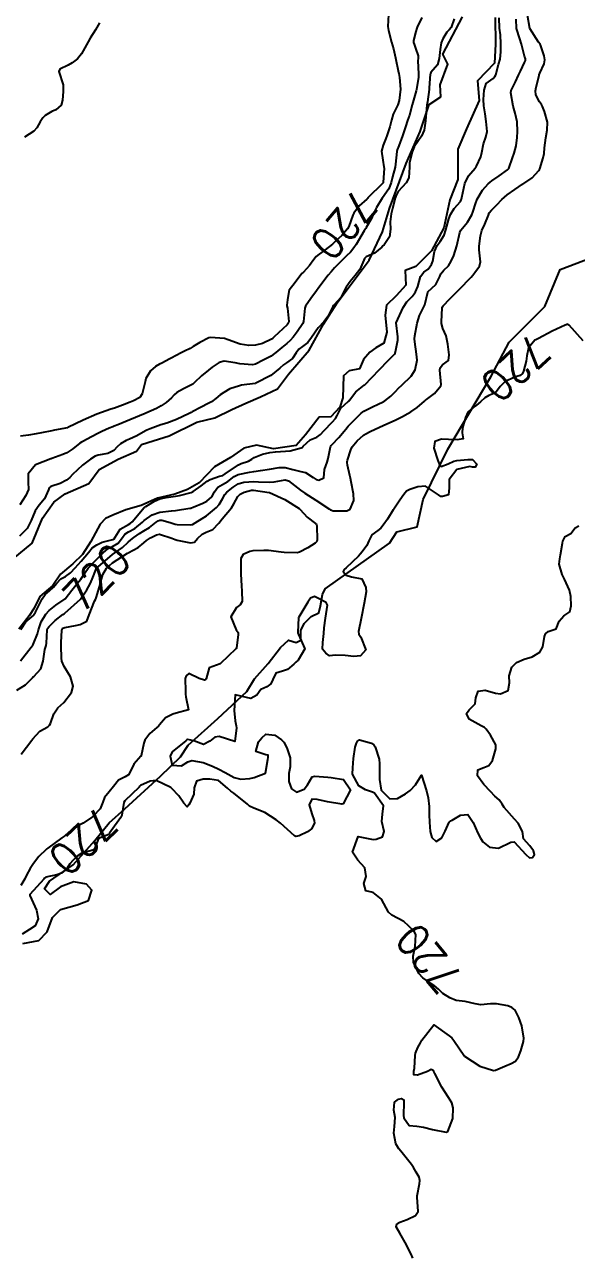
# Model space of a CAD drawing. Header units: metres. Extents: x 318500 to 325275, y 7408834 to 7428799.
# Drawn here: x 320806.7 to 320877.4, y 7414914.3 to 7415072.6 of the extents above; entities that cross this region are included whole.
import ezdxf
from ezdxf.enums import TextEntityAlignment as Align

# ---------------------------------------------------------------- set-up
doc = ezdxf.new("R2010")
doc.units = ezdxf.units.M
doc.header["$MEASUREMENT"] = 0
for name, color, linetype in [('Cotas', 45, 'Continuous'), ('Curvas de Nivel 1m', 11, 'Continuous'), ('Curvas de Nivel 5m', 15, 'Continuous'), ('Hidrografia', 140, 'Continuous'), ('Linha Férrea', 20, 'Continuous'), ('Vias Primárias', 230, 'Continuous')]:
    doc.layers.add(name, color=color, linetype=linetype)
doc.styles.add('Style-STANDARD', font='STANDARD.shx')

msp = doc.modelspace()

# ---------------------------------------------------------------- linework, layer by layer
at = {"layer": 'Curvas de Nivel 1m', "flags": 128}
for points, elevation in [([(320861.74, 7415073.31), (320861.39, 7415072.2), (320861.13, 7415071.91), (320860.83, 7415071.6), (320860.29, 7415070.75), (320860.09, 7415070.22), (320859.94, 7415069.37), (320859.84, 7415068.22), (320859.61, 7415067.39), (320858.76, 7415066.42), (320858.7, 7415066.3), (320858.69, 7415066.24), (320858.57, 7415064.4), (320858.55, 7415064.24), (320858.32, 7415062.64), (320858.27, 7415062.24), (320858.14, 7415060.78), (320858.09, 7415060.24), (320857.9, 7415059.01), (320857.57, 7415058.25), (320856.64, 7415056.89), (320856.38, 7415056.26), (320856.04, 7415054.83), (320856.01, 7415054.27), (320855.95, 7415052.9), (320855.61, 7415052.27), (320854.56, 7415051.13), (320854.28, 7415050.57), (320854.19, 7415050.29), (320853.86, 7415048.97), (320853.68, 7415048.3), (320853.56, 7415047.24), (320853.59, 7415046.3), (320853.47, 7415045.31), (320852.78, 7415044.31), (320852.62, 7415044.16), (320852.47, 7415044), (320851.53, 7415043.25), (320850.45, 7415042.75), (320850.25, 7415042.53), (320850.17, 7415042.34), (320849.66, 7415041.12), (320849.08, 7415040.36), (320848.4, 7415039.58), (320847.9, 7415038.87), (320847.65, 7415038.38), (320847.22, 7415037.54), (320846.36, 7415036.61), (320846.26, 7415036.5), (320846.2, 7415036.39), (320845.6, 7415035.14), (320845.04, 7415034.41), (320844.32, 7415033.66), (320843.46, 7415032.43), (320842.98, 7415031.76), (320842.29, 7415031.27), (320841.83, 7415030.91), (320841.51, 7415030.46), (320841.02, 7415029.71), (320840.26, 7415029.16), (320839.85, 7415028.88), (320839.4, 7415028.48), (320838.24, 7415027.55), (320836.33, 7415026.53), (320836.26, 7415026.5), (320836.23, 7415026.49), (320834.5, 7415026.27), (320834.23, 7415026.22), (320832.98, 7415025.8), (320832.21, 7415025.37), (320831.74, 7415025.05), (320831.18, 7415024.6), (320830.64, 7415024.16), (320830.19, 7415023.94), (320829.32, 7415023.48), (320828.17, 7415022.87), (320828.01, 7415022.79), (320827.75, 7415022.64), (320826.16, 7415021.87), (320824.91, 7415021.43), (320824.15, 7415021.18), (320823.79, 7415021.06), (320822.75, 7415020.7), (320822.33, 7415020.53), (320822.15, 7415020.42), (320821.07, 7415019.79), (320820.13, 7415019.38), (320819.68, 7415019.2), (320818.95, 7415018.76), (320818.52, 7415018.36), (320818.11, 7415017.92), (320817.36, 7415017.52), (320816.1, 7415017.32), (320815.7, 7415017.19), (320815.12, 7415016.8), (320814.08, 7415016.02), (320812.82, 7415014.84), (320812.47, 7415014.44), (320812.06, 7415014.11), (320811.23, 7415013.68), (320810.05, 7415013.27), (320809.81, 7415013.11), (320809.72, 7415012.87), (320809.22, 7415011.68), (320808.52, 7415010.89), (320808, 7415010.18), (320807.51, 7415008.91), (320807, 7415007.89), (320806.03, 7415006.93)], 718), ([(320857.62, 7415073.5), (320857.02, 7415072.26), (320856.97, 7415072.13), (320856.83, 7415071.69), (320856.54, 7415070.53), (320856.56, 7415070.26), (320856.62, 7415070.07), (320856.8, 7415069.54), (320857.12, 7415068.58), (320857.12, 7415068.26), (320857.1, 7415067.94), (320857.18, 7415066.26), (320857.17, 7415065.84), (320856.93, 7415064.26), (320856.89, 7415064.09), (320856.72, 7415063.45), (320856.39, 7415062.26), (320856.01, 7415060.95), (320855.79, 7415060.27), (320855.51, 7415059.43), (320855.11, 7415058.28), (320854.64, 7415057.01), (320854.44, 7415056.48), (320854.39, 7415056.29), (320854.23, 7415054.66), (320854.17, 7415054.29), (320853.84, 7415053.04), (320853.68, 7415052.3), (320853.38, 7415051.48), (320852.55, 7415050.33), (320852.53, 7415050.31), (320851.78, 7415049.08), (320851.43, 7415048.33), (320851.17, 7415047.67), (320850.49, 7415046.54), (320850.41, 7415046.42), (320850.37, 7415046.34), (320850.22, 7415046.08), (320849.17, 7415044.36), (320848.9, 7415043.93), (320848.45, 7415043.35), (320847.96, 7415042.87), (320847.44, 7415042.38), (320846.94, 7415041.88), (320846.42, 7415041.33), (320845.96, 7415040.85), (320845.6, 7415040.4), (320844.39, 7415038.83), (320844.09, 7415038.42), (320843.38, 7415037.43), (320842.71, 7415036.44), (320842.62, 7415036.18), (320842.42, 7415034.45), (320842.33, 7415034.21), (320841.63, 7415033.14), (320841.12, 7415032.46), (320840.74, 7415032.03), (320840.3, 7415031.63), (320839.66, 7415031.11), (320838.89, 7415030.49), (320838.56, 7415030.21), (320838.27, 7415030.03), (320837.27, 7415029.51), (320836.26, 7415028.99), (320835.89, 7415028.9), (320834.26, 7415029.02), (320833.66, 7415029.16), (320832.26, 7415029.39), (320831.63, 7415029.21), (320830.74, 7415028.6), (320830.25, 7415028.23), (320829.36, 7415027.5), (320828.45, 7415026.63), (320828.34, 7415026.52), (320828.23, 7415026.43), (320827.05, 7415025.82), (320826.21, 7415025.35), (320825.83, 7415025.04), (320825.52, 7415024.67), (320824.82, 7415024.05), (320824.18, 7415023.63), (320823.58, 7415023.3), (320822.23, 7415022.71), (320822.19, 7415022.69), (320822.17, 7415022.69), (320822.13, 7415022.67), (320820.16, 7415021.85), (320818.61, 7415021.22), (320818.15, 7415021.03), (320817.97, 7415020.96), (320817.53, 7415020.78), (320816.58, 7415020.35), (320816.14, 7415020.13), (320815.26, 7415019.68), (320814.12, 7415019.08), (320813.97, 7415018.98), (320813.77, 7415018.83), (320812.84, 7415018.1), (320812.1, 7415017.6), (320811.59, 7415017.37), (320810.17, 7415016.87), (320810.11, 7415016.84), (320810.09, 7415016.84), (320810.04, 7415016.82), (320808.08, 7415016.06), (320807.13, 7415014.91), (320807.11, 7415013.86), (320807.17, 7415012.91), (320806.81, 7415012.14), (320806.04, 7415010.93)], 719), ([(320806.15, 7414990.92), (320807.52, 7414992.65), (320807.72, 7414992.9), (320807.74, 7414992.93), (320807.77, 7414992.99), (320808.31, 7414994.38), (320808.44, 7414994.89), (320808.8, 7414995.9), (320809.4, 7414996.88), (320809.83, 7414997.36), (320810.67, 7414998.04), (320811.85, 7414998.85), (320812.72, 7414999.98), (320813.41, 7415000.83), (320813.63, 7415001.08), (320813.89, 7415001.38), (320814.45, 7415002.26), (320814.83, 7415002.81), (320815.92, 7415003.96), (320816.74, 7415004.78), (320817.37, 7415005.34), (320817.94, 7415005.6), (320818.68, 7415006.03), (320819.24, 7415006.75), (320819.54, 7415007.17), (320819.97, 7415007.45), (320820.79, 7415007.91), (320821.77, 7415008.71), (320821.99, 7415008.92), (320823.04, 7415009.66), (320824, 7415009.97), (320825.49, 7415010.16), (320826.01, 7415010.2), (320827.86, 7415010.49), (320828.01, 7415010.52), (320828.09, 7415010.54), (320828.28, 7415010.63), (320829.51, 7415011.13), (320830.02, 7415011.39), (320830.66, 7415011.97), (320831.02, 7415012.6), (320831.44, 7415013.2), (320832.05, 7415013.53), (320832.72, 7415013.91), (320833.54, 7415014.56), (320834.07, 7415014.84), (320835.49, 7415015.12), (320836.08, 7415015.22), (320836.91, 7415015.35), (320838.08, 7415015.49), (320839.32, 7415015.72), (320840.08, 7415015.74), (320841.06, 7415015.48), (320842.08, 7415015.23), (320842.7, 7415015.06), (320843.66, 7415014.43), (320844.07, 7415014.17), (320844.38, 7415014.1), (320845.03, 7415014.41), (320845.13, 7415015.46), (320845.46, 7415016.4), (320845.61, 7415016.88), (320845.9, 7415018.39), (320845.98, 7415018.53), (320846.12, 7415018.67), (320846.96, 7415019.56), (320847.64, 7415020.38), (320847.87, 7415020.66), (320848.16, 7415021.01), (320849.47, 7415022.35), (320849.83, 7415022.69), (320850.18, 7415022.95), (320851.09, 7415023.42), (320852.19, 7415023.92), (320852.46, 7415024.05), (320852.88, 7415024.3), (320853.62, 7415024.88), (320854.22, 7415025.48), (320854.62, 7415025.89), (320855.03, 7415026.28), (320856.24, 7415027.46), (320856.76, 7415028.25), (320857.01, 7415029.51), (320856.94, 7415030.25), (320856.7, 7415031.86), (320856.68, 7415032.25), (320856.7, 7415032.64), (320856.99, 7415034.25), (320857.33, 7415035.23), (320857.83, 7415036.24), (320857.98, 7415036.62), (320858.38, 7415038.23), (320858.39, 7415038.25), (320859.41, 7415039.21), (320859.9, 7415040.22), (320860.05, 7415040.58), (320860.42, 7415041.06), (320861.02, 7415041.62), (320861.39, 7415042.2), (320861.72, 7415042.93), (320862.1, 7415044.19), (320862.49, 7415045.88), (320862.63, 7415046.18), (320863.45, 7415047.22), (320864.02, 7415048.16), (320864.17, 7415048.51), (320864.54, 7415049.68), (320864.67, 7415050.03), (320864.72, 7415050.15), (320865.4, 7415051.3), (320866.12, 7415052.13), (320866.36, 7415052.34), (320866.58, 7415052.5), (320867.54, 7415053.16), (320868.6, 7415053.93), (320868.69, 7415054.01), (320868.76, 7415054.1), (320869.24, 7415055.47), (320869.44, 7415056.09), (320869.7, 7415057.03), (320869.84, 7415058.09), (320869.88, 7415058.87), (320869.85, 7415060.09), (320869.58, 7415061.21), (320869.31, 7415062.09), (320869.02, 7415063.81), (320869.06, 7415064.1), (320869.6, 7415065.24), (320870.02, 7415066.09), (320870.26, 7415066.6), (320870.78, 7415067.72), (320870.89, 7415067.97), (320870.92, 7415068.08), (320870.9, 7415068.19), (320870.79, 7415068.53), (320870.37, 7415070.08), (320870.16, 7415070.74), (320869.77, 7415072.09), (320869.69, 7415073.26)], 719), ([(320806.19, 7414994.92), (320806.81, 7414995.92), (320807.83, 7414996.78), (320807.88, 7414996.85), (320807.9, 7414996.9), (320808.08, 7414997.14), (320808.93, 7414998.88), (320809.3, 7414999.44), (320809.87, 7414999.89), (320810.39, 7415000.35), (320810.81, 7415000.86), (320811.31, 7415001.44), (320811.89, 7415001.72), (320812.54, 7415002.2), (320813.13, 7415002.83), (320813.92, 7415003.69), (320814.84, 7415004.81), (320815.35, 7415005.39), (320815.94, 7415005.78), (320816.62, 7415006.12), (320817.96, 7415006.47), (320818.16, 7415006.57), (320818.29, 7415006.77), (320818.91, 7415007.82), (320819.99, 7415008.42), (320820.2, 7415008.52), (320820.44, 7415008.73), (320822.01, 7415010.6), (320822.07, 7415010.65), (320822.23, 7415010.71), (320823.31, 7415011.41), (320824.02, 7415011.68), (320824.83, 7415011.87), (320826.03, 7415012.05), (320826.54, 7415012.14), (320828.04, 7415012.52), (320828.12, 7415012.54), (320828.3, 7415012.63), (320829.29, 7415013.38), (320830.06, 7415013.96), (320830.47, 7415014.19), (320831.65, 7415014.59), (320832.07, 7415014.69), (320832.4, 7415014.9), (320834.09, 7415016.06), (320834.42, 7415016.22), (320835.39, 7415016.54), (320835.82, 7415016.8), (320836.1, 7415017), (320837.18, 7415017.43), (320838.11, 7415017.63), (320838.85, 7415017.75), (320840.11, 7415017.83), (320840.71, 7415017.87), (320842.12, 7415018.23), (320842.27, 7415018.3), (320842.4, 7415018.45), (320843.3, 7415019.27), (320844.14, 7415019.63), (320844.61, 7415019.95), (320845.06, 7415020.41), (320846.16, 7415021.58), (320846.54, 7415022.02), (320846.74, 7415022.38), (320847.24, 7415023.32), (320848.2, 7415024.23), (320848.28, 7415024.29), (320848.34, 7415024.37), (320849.14, 7415025.43), (320850.23, 7415026.31), (320850.25, 7415026.32), (320850.28, 7415026.34), (320851.19, 7415027.28), (320852.16, 7415028.31), (320852.21, 7415028.36), (320852.25, 7415028.4), (320853.19, 7415029.38), (320854.1, 7415030.29), (320854.18, 7415030.39), (320854.29, 7415030.8), (320854.52, 7415032.08), (320854.53, 7415032.29), (320854.52, 7415032.49), (320854.33, 7415034.29), (320855.22, 7415036.28), (320855.68, 7415036.97), (320856.38, 7415037.65), (320856.64, 7415038), (320856.79, 7415038.25), (320857.11, 7415038.96), (320857.45, 7415040.24), (320857.88, 7415040.78), (320858.42, 7415041.2), (320858.87, 7415041.79), (320859.01, 7415042.22), (320859.23, 7415043.45), (320859.59, 7415044.22), (320859.96, 7415044.73), (320860.48, 7415045.54), (320860.69, 7415046.21), (320861.06, 7415047.66), (320861.3, 7415048.2), (320861.76, 7415048.96), (320862.55, 7415049.85), (320862.65, 7415050.07), (320862.69, 7415050.18), (320862.74, 7415050.37), (320863.11, 7415052.17), (320863.59, 7415053.16), (320864.47, 7415054.15), (320864.53, 7415054.23), (320864.6, 7415054.38), (320865.18, 7415055.59), (320865.32, 7415056.14), (320865.51, 7415057.27), (320865.83, 7415058.14), (320865.97, 7415058.83), (320865.86, 7415060.14), (320865.73, 7415061.11), (320865.55, 7415062.15), (320865.51, 7415062.94), (320865.6, 7415064.15), (320865.88, 7415065.01), (320866.75, 7415065.65), (320866.99, 7415065.9), (320867.08, 7415066.13), (320867.44, 7415067.46), (320867.66, 7415068.12), (320867.75, 7415069.06), (320867.75, 7415070.12), (320867.69, 7415071.25), (320867.57, 7415072.12), (320867.52, 7415073.46)], 718), ([(320816.28, 7415072.8), (320815.74, 7415071.89), (320815.07, 7415070.82), (320814.81, 7415070.34), (320813.98, 7415068.83), (320813.44, 7415068.18), (320812.77, 7415067.65), (320812.26, 7415067.36), (320811.17, 7415066.87), (320811.07, 7415066.55), (320811.6, 7415064.86), (320811.6, 7415063.98), (320811.51, 7415062.86), (320811.34, 7415062.22), (320810.69, 7415061.63), (320810.17, 7415061.4), (320809.31, 7415060.89), (320808.99, 7415060.59), (320808.67, 7415060.09), (320808.23, 7415059.33), (320807.85, 7415058.91), (320806.64, 7415058.14)], 721), ([(320806.23, 7414978.92), (320807.61, 7414980.73), (320807.73, 7414980.9), (320808.64, 7414981.87), (320809.63, 7414982.44), (320809.87, 7414982.64), (320809.98, 7414982.87), (320810.41, 7414984.11), (320810.92, 7414984.86), (320811.31, 7414985.22), (320811.68, 7414985.58), (320812.68, 7414986.84), (320812.88, 7414987.65), (320812.54, 7414988.84), (320811.74, 7414990.17), (320811.43, 7414990.85), (320811.38, 7414991.23), (320811.36, 7414992.85), (320811.35, 7414993.28), (320811.43, 7414994.85), (320811.57, 7414995.09), (320811.81, 7414995.2), (320813.21, 7414995.43), (320813.81, 7414995.57), (320814.63, 7414995.99), (320814.96, 7414996.8), (320815.61, 7414998.55), (320815.76, 7414998.79), (320815.79, 7414998.85), (320815.85, 7414999.01), (320816.26, 7415000.4), (320816.36, 7415000.79), (320816.71, 7415001.97), (320817.15, 7415002.78), (320817.92, 7415003.5), (320819.88, 7415004.74), (320819.91, 7415004.76), (320819.93, 7415004.78), (320821.21, 7415005.45), (320821.95, 7415006.05), (320822.31, 7415006.36), (320822.82, 7415006.7), (320823.56, 7415007.1), (320823.97, 7415007.18), (320825.54, 7415006.67), (320825.96, 7415006.47), (320826.23, 7415006.38), (320827.95, 7415006.04), (320828.44, 7415006.13), (320828.85, 7415006.62), (320829.42, 7415007.17), (320829.97, 7415007.41), (320830.82, 7415007.75), (320831.56, 7415008.59), (320832, 7415009.15), (320833.18, 7415010.56), (320833.51, 7415011.07), (320834.03, 7415011.98), (320834.3, 7415012.29), (320834.81, 7415012.54), (320835.77, 7415012.81), (320836.04, 7415012.81), (320838.03, 7415012.51), (320838.09, 7415012.5), (320840.03, 7415011.62), (320841.89, 7415010.45), (320842.01, 7415010.33), (320842.89, 7415009.33), (320843.99, 7415008.52), (320844.05, 7415008.48), (320844.12, 7415008.42), (320844.15, 7415008.25), (320844.2, 7415006.42), (320844.15, 7415006.23), (320843.95, 7415006), (320842.99, 7415005.39), (320841.94, 7415004.86), (320841.6, 7415004.79), (320839.94, 7415004.83), (320839.55, 7415004.86), (320837.94, 7415005.06), (320837.36, 7415005.09), (320835.94, 7415005.01), (320835.54, 7415004.93), (320834.7, 7415004.54), (320834.41, 7415004.06), (320834.39, 7415002.55), (320834.41, 7415002.04), (320834.47, 7415000.54), (320834.54, 7414999.87), (320834.55, 7414998.54), (320834.29, 7414998.1), (320833.84, 7414997.75), (320833.11, 7414996.56), (320833.81, 7414994.89), (320834.04, 7414994.55), (320834.06, 7414994.28), (320833.86, 7414992.55), (320833.83, 7414992.49), (320833.77, 7414992.44), (320831.81, 7414990.58), (320831.78, 7414990.55), (320831.75, 7414990.53), (320830.33, 7414990.02), (320829.93, 7414988.61), (320829.85, 7414988.48), (320829.72, 7414988.43), (320829.07, 7414988.62), (320827.73, 7414989.3), (320827.37, 7414988.99), (320827.26, 7414988.64), (320827.31, 7414987.02), (320827.32, 7414986.64), (320827.34, 7414986.29), (320827.67, 7414984.63), (320826.11, 7414984.21), (320825.66, 7414984.05), (320824.75, 7414983.58), (320823.98, 7414982.68), (320823.82, 7414982.51), (320823.63, 7414982.35), (320822.74, 7414981.58), (320822.1, 7414980.71), (320821.96, 7414980.35), (320821.62, 7414978.71), (320821.61, 7414978.69), (320821.59, 7414978.68), (320820.66, 7414977.64), (320820.23, 7414976.73), (320819.99, 7414976.29), (320819.55, 7414976), (320818.72, 7414975.57), (320818.05, 7414974.76), (320817.52, 7414974.1), (320816.92, 7414973.38), (320816.71, 7414972.78), (320816.37, 7414971.91), (320815.48, 7414970.96), (320815.39, 7414970.88), (320815.26, 7414970.79), (320814.19, 7414970.09), (320813.46, 7414969.68), (320812.91, 7414969.38), (320812.24, 7414968.83), (320811.82, 7414968.46), (320811.44, 7414968.17), (320809.66, 7414966.87), (320809.52, 7414966.77), (320809.43, 7414966.7), (320808.49, 7414965.81), (320807.8, 7414964.89), (320807.65, 7414964.64), (320807.39, 7414964.25), (320806.9, 7414963.38), (320806.69, 7414962.91), (320806.2, 7414962.07)], 721)]:
    msp.add_lwpolyline(points, dxfattribs=dict(at, elevation=elevation))
at = {"layer": 'Curvas de Nivel 5m', "elevation": 720, "flags": 128}
for points in [[(320805.69, 7414987.13), (320806.8, 7414987.81), (320807.72, 7414988.78), (320807.77, 7414988.85), (320807.83, 7414988.9), (320808.75, 7414989.87), (320809.06, 7414990.88), (320809.27, 7414992.38), (320809.42, 7414992.88), (320809.48, 7414993.16), (320809.57, 7414994.87), (320809.62, 7414995.05), (320809.81, 7414995.32), (320810.59, 7414996.09), (320811.57, 7414996.85), (320811.73, 7414996.96), (320811.83, 7414997.04), (320813.85, 7414998.82), (320814.65, 7415000.02), (320815.06, 7415000.8), (320815.32, 7415001.37), (320815.89, 7415002.79), (320815.91, 7415002.81), (320816.1, 7415002.98), (320817.93, 7415004.55), (320818.25, 7415004.77), (320819.24, 7415005.45), (320819.95, 7415006.12), (320820.27, 7415006.42), (320820.66, 7415006.73), (320821.42, 7415007.27), (320821.97, 7415007.61), (320822.67, 7415008.01), (320823.54, 7415008.69), (320823.8, 7415008.88), (320823.99, 7415008.95), (320824.26, 7415008.95), (320825.35, 7415008.67), (320825.99, 7415008.46), (320826.23, 7415008.41), (320827.99, 7415008.35), (320828.19, 7415008.42), (320828.52, 7415008.62), (320829.45, 7415009.16), (320830, 7415009.52), (320831.27, 7415010.59), (320831.61, 7415010.99), (320832.03, 7415011.68), (320832.35, 7415012.27), (320832.61, 7415012.57), (320833.41, 7415013.2), (320834.06, 7415013.62), (320834.76, 7415013.84), (320836.06, 7415013.91), (320836.68, 7415013.9), (320838.06, 7415013.86), (320838.65, 7415013.9), (320840.07, 7415014.16), (320840.51, 7415014.02), (320842.05, 7415012.82), (320842.59, 7415012.44), (320844.03, 7415011.51), (320845.75, 7415010.39), (320845.91, 7415010.29), (320846.01, 7415010.23), (320846.24, 7415010.16), (320848.01, 7415010.14), (320848.42, 7415010.36), (320848.9, 7415011.49), (320848.85, 7415012.36), (320848.55, 7415013.88), (320848.45, 7415014.36), (320848.39, 7415014.68), (320848.09, 7415016.03), (320848.03, 7415016.37), (320848.03, 7415016.43), (320848.09, 7415016.65), (320848.5, 7415017.97), (320848.69, 7415018.36), (320849.33, 7415019.15), (320850.14, 7415019.88), (320850.42, 7415020.06), (320850.98, 7415020.33), (320852.16, 7415020.89), (320853.13, 7415021.33), (320854.17, 7415021.81), (320855.15, 7415022.28), (320855.8, 7415022.64), (320856.18, 7415022.88), (320856.99, 7415023.44), (320857.94, 7415024.23), (320858.08, 7415024.35), (320858.2, 7415024.44), (320859.23, 7415025.21), (320860.04, 7415026.21), (320860.07, 7415026.37), (320859.91, 7415028.21), (320859.94, 7415028.53), (320860.26, 7415028.9), (320861.02, 7415029.45), (320861.13, 7415030.2), (320860.93, 7415031.57), (320860.83, 7415032.2), (320860.72, 7415032.61), (320860.32, 7415033.56), (320860.14, 7415034.21), (320860.13, 7415034.42), (320860.21, 7415036.21), (320860.24, 7415036.33), (320860.36, 7415036.48), (320861.19, 7415037.39), (320862.01, 7415038.19), (320862.39, 7415038.55), (320863.94, 7415040.16), (320864.15, 7415040.42), (320864.42, 7415040.76), (320865.01, 7415041.56), (320865.12, 7415042.14), (320864.96, 7415043.65), (320864.96, 7415044.15), (320865.15, 7415045.47), (320865.32, 7415046.14), (320865.67, 7415046.97), (320866.14, 7415048.13), (320866.25, 7415048.4), (320866.53, 7415048.77), (320867.24, 7415049.42), (320867.85, 7415050.11), (320868.56, 7415050.74), (320870.52, 7415052.07), (320870.55, 7415052.09), (320870.57, 7415052.1), (320871.74, 7415052.9), (320872.6, 7415053.84), (320872.69, 7415053.96), (320872.74, 7415054.05), (320873.19, 7415055.47), (320873.29, 7415056.04), (320873.36, 7415056.76), (320873.53, 7415058.04), (320873.7, 7415059), (320873.71, 7415060.03), (320873.32, 7415061.42), (320873.1, 7415062.04), (320872.97, 7415062.3), (320872.72, 7415062.65), (320872.23, 7415063.57), (320872.17, 7415064.06), (320872.26, 7415064.53), (320872.64, 7415066.05), (320872.67, 7415066.14), (320872.76, 7415066.34), (320873.31, 7415067.52), (320873.38, 7415068.04), (320873.31, 7415068.55), (320872.81, 7415069.98), (320872.79, 7415070.03), (320872.78, 7415070.05), (320872.57, 7415070.3), (320871.45, 7415072.07), (320871.16, 7415073.78)], [(320853.32, 7415073.86), (320853.25, 7415072.31), (320853.33, 7415071.82), (320853.73, 7415070.31), (320853.96, 7415069.46), (320854.25, 7415068.3), (320854.61, 7415066.44), (320854.64, 7415066.29), (320854.75, 7415065.77), (320854.88, 7415064.29), (320854.72, 7415062.84), (320854.51, 7415062.29), (320853.92, 7415061.06), (320853.74, 7415060.3), (320853.52, 7415059.45), (320853.11, 7415058.31), (320852.99, 7415057.97), (320852.64, 7415057.1), (320852.44, 7415056.31), (320852.61, 7415055.16), (320852.75, 7415054.31), (320852.76, 7415054.15), (320852.65, 7415052.31), (320852.63, 7415052.25), (320852.57, 7415052.17), (320850.68, 7415050.34), (320850.62, 7415050.27), (320850.55, 7415050.18), (320849.58, 7415049.3), (320848.88, 7415048.36), (320848.77, 7415048.12), (320848.51, 7415047.38), (320848.23, 7415046.64), (320848.08, 7415046.37), (320847.34, 7415045.52), (320846.47, 7415044.67), (320846.15, 7415044.39), (320845.22, 7415043.65), (320844.45, 7415043.1), (320844.07, 7415042.8), (320843.75, 7415042.43), (320843.19, 7415041.67), (320842.42, 7415040.81), (320842.24, 7415040.62), (320842.11, 7415040.45), (320841.38, 7415039.48), (320840.6, 7415038.47), (320840.54, 7415038.32), (320840.37, 7415037.26), (320840.28, 7415036.55), (320840.29, 7415036.47), (320840.36, 7415036.16), (320840.57, 7415034.47), (320840.52, 7415034.28), (320840.33, 7415034.05), (320838.67, 7415032.49), (320838.48, 7415032.33), (320838.31, 7415032.21), (320837.18, 7415031.64), (320836.29, 7415031.41), (320835.44, 7415031.4), (320834.3, 7415031.56), (320832.76, 7415032.12), (320832.31, 7415032.26), (320830.51, 7415032.41), (320830.31, 7415032.37), (320829.15, 7415031.77), (320828.29, 7415031.24), (320827.91, 7415031.01), (320827.19, 7415030.65), (320826.59, 7415030.34), (320826.27, 7415030.17), (320825.29, 7415029.65), (320824.26, 7415029.12), (320823.98, 7415028.97), (320823.47, 7415028.7), (320822.8, 7415028.14), (320822.23, 7415027.13), (320822.11, 7415026.71), (320821.76, 7415025.17), (320821.43, 7415024.72), (320820.65, 7415024.27), (320820.19, 7415024.09), (320819.21, 7415023.73), (320818.18, 7415023.35), (320817.74, 7415023.21), (320816.51, 7415022.79), (320816.26, 7415022.7), (320816.17, 7415022.66), (320815.95, 7415022.57), (320814.16, 7415021.81), (320812.2, 7415020.85), (320812.17, 7415020.83), (320812.15, 7415020.82), (320810.5, 7415020.51), (320810.14, 7415020.43), (320808.85, 7415020.18), (320808.14, 7415020.04), (320807.18, 7415019.86), (320806.13, 7415019.73)], [(320878.31, 7415031.97), (320876.5, 7415033.99), (320876.33, 7415034.1), (320875.97, 7415034), (320874.32, 7415033.21), (320872.57, 7415032.3), (320872.31, 7415032.16), (320872.24, 7415032.12), (320872.1, 7415032.05), (320871.29, 7415031.07), (320871.08, 7415030.06), (320870.97, 7415029.36), (320870.65, 7415028.07), (320870.53, 7415027.78), (320870.24, 7415027.55), (320869.48, 7415027.32), (320868.24, 7415026.7), (320867.67, 7415026.11), (320867.04, 7415025.3), (320866.21, 7415024.98), (320865.68, 7415024.66), (320865.14, 7415024.14), (320864.63, 7415023.71), (320864.19, 7415023.43), (320863.5, 7415022.84), (320863.22, 7415022.16), (320862.82, 7415020.83), (320862.8, 7415020.17), (320862.91, 7415019.4), (320862.14, 7415019.26), (320861.02, 7415019.31), (320860.14, 7415019.35), (320859.29, 7415019.06), (320859.15, 7415018.22), (320859.68, 7415016.63), (320859.83, 7415016.21), (320860.09, 7415015.87), (320860.97, 7415016.2), (320861.73, 7415016.55), (320862.1, 7415016.63), (320863.52, 7415016.73), (320864.1, 7415016.73), (320864.65, 7415016.14), (320864.45, 7415015.78), (320864.09, 7415015.77), (320863.76, 7415015.83), (320862.08, 7415015.46), (320861.12, 7415014.19), (320861.13, 7415013.12), (320861.02, 7415012.2), (320860.27, 7415011.98), (320860.04, 7415012.02), (320859.75, 7415012.21), (320858.06, 7415013.34), (320857.08, 7415013.22), (320856.05, 7415012.89), (320855.64, 7415012.68), (320855.28, 7415012.27), (320854.8, 7415011.51), (320854.01, 7415010.39), (320853.97, 7415010.33), (320853.94, 7415010.29), (320853.21, 7415009.09), (320852.65, 7415008.3), (320852.37, 7415007.92), (320851.98, 7415007.62), (320851.2, 7415007.09), (320850.82, 7415006.33), (320850.55, 7415005.73), (320849.94, 7415004.91), (320849.7, 7415004.58), (320849.49, 7415004.35), (320847.91, 7415002.86), (320847.65, 7415002.63), (320847.51, 7415002.37), (320847.9, 7415001.9), (320848.57, 7415001.69), (320849.9, 7415001.42), (320850.42, 7415000.33), (320850.45, 7414999.76), (320850.21, 7414998.33), (320849.83, 7414996.34), (320849.47, 7414994.68), (320849.53, 7414994.34), (320849.79, 7414993.96), (320850.44, 7414992.33), (320849.76, 7414991.54), (320848.88, 7414991.47), (320847.76, 7414991.61), (320846.53, 7414991.62), (320845.76, 7414991.57), (320845.28, 7414991.91), (320844.86, 7414992.4), (320844.91, 7414993.28), (320845.03, 7414994.4), (320845.08, 7414995.13), (320845.24, 7414996.4), (320845.5, 7414998.05), (320845.36, 7414998.4), (320843.86, 7414999.15), (320843.33, 7414998.95), (320842.99, 7414998.43), (320841.83, 7414996.53), (320841.8, 7414996.48), (320841.78, 7414996.45), (320841.7, 7414994.56), (320841.71, 7414994.45), (320841.8, 7414994.28), (320842.61, 7414992.44), (320841.76, 7414990.98), (320841.47, 7414990.74), (320841.19, 7414990.46), (320840.4, 7414989.81), (320839.74, 7414989.59), (320838.89, 7414989.33), (320838.51, 7414988.49), (320838.26, 7414987.94), (320837.71, 7414987.58), (320836.98, 7414987.23), (320836.45, 7414986.52), (320835.69, 7414986.08), (320833.69, 7414986.55), (320833.54, 7414984.55), (320833.65, 7414983.22), (320833.81, 7414982.55), (320833.86, 7414982.32), (320833.61, 7414980.55), (320831.62, 7414981.19), (320831.08, 7414981.12), (320830.4, 7414980.6), (320829.61, 7414980.17), (320828.36, 7414980.62), (320827.61, 7414980.79), (320827.49, 7414980.75), (320827.34, 7414980.63), (320825.6, 7414979.23), (320825.32, 7414978.66), (320825.57, 7414977.52), (320826.8, 7414977.42), (320827.58, 7414977.96), (320828.11, 7414978.1), (320829.58, 7414977.85), (320830.77, 7414977.39), (320831.57, 7414977), (320832.39, 7414976.57), (320833.55, 7414975.93), (320834.38, 7414975.71), (320835.55, 7414975.8), (320836.12, 7414975.95), (320837.56, 7414976.5), (320837.84, 7414978.24), (320837.89, 7414978.5), (320837.9, 7414978.8), (320837.59, 7414978.83), (320836.33, 7414979.25), (320836.65, 7414980.51), (320837.1, 7414981.03), (320837.62, 7414981.48), (320838.75, 7414981.36), (320839.61, 7414980.77), (320839.9, 7414980.47), (320840.31, 7414979.76), (320840.72, 7414978.46), (320840.71, 7414977.32), (320840.57, 7414976.46), (320840.57, 7414975.44), (320840.89, 7414974.46), (320841.53, 7414974.03), (320842.52, 7414974.44), (320842.96, 7414975.01), (320843.55, 7414976), (320843.87, 7414976.1), (320845.55, 7414975.96), (320845.99, 7414975.95), (320847.55, 7414975.67), (320848.47, 7414974.36), (320847.51, 7414972.57), (320847.36, 7414972.53), (320845.51, 7414972.83), (320844.19, 7414973.09), (320843.52, 7414973.13), (320843.15, 7414972.43), (320843.49, 7414971.27), (320843.8, 7414970.42), (320843.83, 7414970.06), (320843.46, 7414969.36), (320842.94, 7414968.95), (320841.86, 7414968.44), (320841.45, 7414968.36), (320841.3, 7414968.45), (320839.47, 7414970.06), (320838.93, 7414970.48), (320837.49, 7414971.43), (320836.05, 7414971.98), (320835.51, 7414972.25), (320835.24, 7414972.53), (320833.52, 7414973.94), (320833.13, 7414974.16), (320832.67, 7414974.56), (320831.54, 7414975.53), (320830.41, 7414975.73), (320829.55, 7414975.73), (320828.69, 7414975.47), (320828.41, 7414974.62), (320828.35, 7414973.79), (320827.86, 7414972.63), (320827.73, 7414972.41), (320827.5, 7414972.15), (320827.07, 7414972.64), (320826.46, 7414973.59), (320825.53, 7414974.51), (320825.46, 7414974.6), (320825.4, 7414974.66), (320823.54, 7414975.56), (320822.77, 7414975.47), (320821.53, 7414974.9), (320821.44, 7414974.8), (320821.36, 7414974.71), (320819.51, 7414972.94), (320819.4, 7414972.74), (320819.12, 7414971.11), (320818.97, 7414970.75), (320817.77, 7414969.08), (320817.57, 7414968.77), (320817.45, 7414968.63), (320816.13, 7414968.1), (320815.61, 7414966.79), (320815.56, 7414966.66), (320815.43, 7414966.62), (320814.02, 7414966.21), (320813.42, 7414965.85), (320812.89, 7414965.34), (320812.48, 7414964.83), (320812.04, 7414964.18), (320811.38, 7414963.64), (320810.8, 7414963.43), (320809.37, 7414963.16), (320809.23, 7414963.02), (320809.12, 7414962.87), (320807.35, 7414960.92), (320807.35, 7414960.8), (320808.2, 7414958.89), (320808.41, 7414957.78), (320808.03, 7414956.89), (320807.29, 7414956.42), (320806.35, 7414955.84)], [(320856.44, 7414914.23), (320856.22, 7414914.76), (320855.49, 7414916.25), (320854.78, 7414917.46), (320854.31, 7414918.26), (320854.4, 7414918.66), (320854.8, 7414918.86), (320855.74, 7414919.19), (320856.8, 7414919.72), (320857.12, 7414920.23), (320857.01, 7414922.05), (320857.02, 7414922.23), (320857.32, 7414923.77), (320857.35, 7414924.22), (320857.27, 7414924.62), (320856.88, 7414925.26), (320856.52, 7414925.87), (320856.28, 7414926.24), (320854.92, 7414927.96), (320854.68, 7414928.26), (320854.29, 7414928.9), (320854.03, 7414930.27), (320854.1, 7414931.13), (320854.17, 7414932.27), (320854.03, 7414933.23), (320854.12, 7414934.27), (320854.62, 7414934.65), (320855.01, 7414934.74), (320855.32, 7414934.57), (320855.32, 7414934.26), (320855.26, 7414932.54), (320855.3, 7414932.26), (320855.98, 7414931.26), (320856.96, 7414931.16), (320857.81, 7414931.07), (320858.96, 7414930.76), (320860.73, 7414930.4), (320860.95, 7414930.5), (320861.59, 7414932.17), (320861.62, 7414933.54), (320861.44, 7414934.17), (320861.01, 7414934.84), (320860.16, 7414936.19), (320859.28, 7414937.96), (320859.16, 7414938.2), (320859.05, 7414938.33), (320858.79, 7414938.46), (320858.32, 7414938.21), (320857.04, 7414937.71), (320856.58, 7414937.77), (320856.58, 7414938.24), (320856.67, 7414938.63), (320856.74, 7414940.24), (320856.78, 7414940.54), (320857.1, 7414941.26), (320857.44, 7414941.89), (320857.62, 7414942.22), (320859.13, 7414944.2), (320861.12, 7414942.79), (320861.44, 7414942.5), (320861.72, 7414942.17), (320863.08, 7414940.15), (320865.06, 7414938.89), (320866.82, 7414938.33), (320867.05, 7414938.36), (320868.25, 7414938.9), (320869.07, 7414939.23), (320869.61, 7414939.53), (320869.99, 7414940.06), (320870.29, 7414940.86), (320870.64, 7414942.05), (320870.68, 7414942.49), (320870.42, 7414944.06), (320870.07, 7414945.14), (320869.56, 7414946.07), (320869.16, 7414946.39), (320868.64, 7414946.61), (320867.17, 7414946.89), (320866.41, 7414946.88), (320865.17, 7414946.76), (320864.43, 7414946.88), (320863.18, 7414947.18), (320862.01, 7414947.33), (320861.18, 7414947.63), (320860.31, 7414948.19), (320859.76, 7414948.77), (320859.2, 7414949.25), (320857.75, 7414950.22), (320857.22, 7414950.79), (320856.53, 7414952.24), (320856.51, 7414952.98), (320856.76, 7414954.24), (320856.82, 7414955.77), (320856.6, 7414956.24), (320855.31, 7414957.43), (320853.76, 7414958.28), (320853.33, 7414958.66), (320852.43, 7414960.3), (320851.36, 7414961.15), (320850.41, 7414961.37), (320850.16, 7414962.33), (320850.49, 7414963.21), (320850.3, 7414964.33), (320849.42, 7414965.34), (320848.72, 7414966.35), (320849.45, 7414968.34), (320851.14, 7414968.01), (320851.45, 7414967.98), (320851.74, 7414968.02), (320852.56, 7414968.3), (320852.78, 7414968.98), (320852.5, 7414970.3), (320852.58, 7414971.22), (320852.69, 7414972.3), (320851.53, 7414973.93), (320851.28, 7414974.07), (320850.39, 7414974.33), (320849.54, 7414974.88), (320848.7, 7414976.35), (320848.76, 7414977.16), (320848.86, 7414978.35), (320849.07, 7414979.81), (320849.24, 7414980.35), (320849.36, 7414980.59), (320849.62, 7414980.78), (320851.15, 7414980.32), (320851.44, 7414980.14), (320851.61, 7414979.87), (320852.13, 7414978.3), (320852.19, 7414977.69), (320852.17, 7414976.3), (320852.17, 7414975.69), (320852.4, 7414974.3), (320853.52, 7414973.21), (320854.49, 7414973.24), (320855.53, 7414973.83), (320856.1, 7414974.25), (320856.79, 7414974.99), (320857.56, 7414976.23), (320858.2, 7414974.22), (320858.41, 7414973.33), (320858.54, 7414972.22), (320858.57, 7414971.14), (320858.6, 7414970.22), (320858.69, 7414968.98), (320858.88, 7414968.22), (320859.45, 7414967.71), (320860.18, 7414968.2), (320860.61, 7414969.04), (320861.13, 7414970.19), (320861.29, 7414970.37), (320861.48, 7414970.46), (320862.57, 7414971.09), (320863.5, 7414971.18), (320864.21, 7414970.14), (320864.81, 7414968.79), (320865.12, 7414968.13), (320865.45, 7414967.67), (320866.29, 7414966.97), (320867.44, 7414966.85), (320869.02, 7414967.65), (320869.45, 7414967.69), (320870.94, 7414966.05), (320871.42, 7414965.61), (320871.82, 7414965.65), (320872.06, 7414966.04), (320871.93, 7414966.54), (320871.44, 7414967.17), (320870.63, 7414968.06), (320870.51, 7414969.01), (320869.98, 7414970.07), (320869.49, 7414970.58), (320868.16, 7414972.09), (320867.92, 7414972.5), (320867.52, 7414973.06), (320866.95, 7414973.54), (320866.4, 7414974.12), (320865.54, 7414975.03), (320864.75, 7414976.14), (320864.81, 7414976.9), (320865.58, 7414977.2), (320866.22, 7414977.48), (320866.69, 7414978.11), (320867.12, 7414979.62), (320867.08, 7414980.11), (320866.4, 7414981.35), (320865.85, 7414982.13), (320865.64, 7414982.33), (320865.22, 7414982.56), (320863.66, 7414983.42), (320863.34, 7414984.16), (320863.67, 7414984.62), (320864.43, 7414985.39), (320864.54, 7414986.14), (320864.84, 7414987), (320865.71, 7414987.15), (320867.04, 7414986.77), (320867.7, 7414986.65), (320868.69, 7414987.1), (320868.85, 7414988.08), (320868.83, 7414988.98), (320869.17, 7414990.08), (320869.76, 7414990.68), (320870.72, 7414991.1), (320871.76, 7414991.43), (320872.76, 7414992.04), (320873.11, 7414992.7), (320873.32, 7414994.03), (320873.45, 7414994.38), (320873.81, 7414994.68), (320874.82, 7414995), (320875.23, 7414996), (320875.84, 7414996.68), (320876.61, 7414997.21), (320876.76, 7414997.98), (320876.7, 7414999.15), (320876.54, 7414999.98), (320875.9, 7415001.4), (320875.59, 7415001.99), (320875.23, 7415003.31), (320875.29, 7415004), (320875.4, 7415004.53), (320875.65, 7415005.99), (320875.7, 7415006.26), (320875.97, 7415006.85), (320876.7, 7415007.26), (320877.29, 7415007.98), (320877.73, 7415008.23)]]:
    msp.add_lwpolyline(points, dxfattribs=at)
at = {"layer": 'Hidrografia'}
for points in [[(320804.47, 7415003.38), (320807.65, 7415005.99), (320808.96, 7415009.23), (320810.42, 7415011.27), (320811.88, 7415012.36), (320814.91, 7415013.67), (320816.22, 7415015.46), (320818.68, 7415016.81), (320821.02, 7415017.8), (320821.65, 7415018.69), (320823.17, 7415019.16), (320825.2, 7415019.78), (320828.76, 7415021.52), (320831.05, 7415022.09), (320833.25, 7415023.18), (320835.02, 7415023.97), (320836.9, 7415024.8), (320839.1, 7415025.84), (320840.5, 7415027.72), (320843.15, 7415030.79), (320844.99, 7415034.13), (320846.73, 7415036.85), (320850.84, 7415042.34), (320852.55, 7415045.96), (320853.46, 7415048.97), (320855.6, 7415054.75), (320857.4, 7415058.85), (320858.55, 7415062.31), (320860.03, 7415063.29), (320859.96, 7415064.83), (320860.95, 7415067.48), (320860.29, 7415068.76), (320862.82, 7415073.56)], [(320867.02, 7415073.49), (320867.06, 7415070.05), (320866.92, 7415067.6), (320864.73, 7415065.34), (320864.97, 7415062.81), (320863.32, 7415059.18), (320862.21, 7415056.59), (320862.21, 7415052.71), (320861.2, 7415050.09), (320860.43, 7415046.48), (320858.85, 7415043.52), (320856.82, 7415041.53), (320855.48, 7415040.99), (320855.55, 7415039.11), (320854.33, 7415037.74), (320853.09, 7415036.58), (320852.92, 7415035.27), (320853.12, 7415033.08), (320852.75, 7415031.66), (320851.7, 7415031.09), (320850.96, 7415030.52), (320850.12, 7415029.58), (320849.62, 7415028.4), (320848.27, 7415028.14), (320847.57, 7415027.5), (320847.47, 7415024.68), (320847.09, 7415023.48), (320845.95, 7415022.24), (320844.43, 7415022.17), (320842.68, 7415019.92), (320841.51, 7415018.54), (320838.58, 7415018.11), (320836.39, 7415018.61), (320834.8, 7415018.2), (320833.09, 7415016.99), (320831.04, 7415015.81), (320829.05, 7415013.76), (320827.56, 7415012.88), (320825.92, 7415012.28), (320823.73, 7415011.77), (320821.61, 7415010.83), (320819.66, 7415010.29), (320817.98, 7415009.59), (320817.04, 7415009.19), (320816.36, 7415008.45), (320815.18, 7415006.22), (320814.07, 7415004.57), (320812.86, 7415003.36), (320811.28, 7415002.05), (320810.3, 7415000.57), (320808.64, 7414999.18), (320807.88, 7414997.68), (320807.23, 7414996.7), (320805.92, 7414994.98)], [(320806.44, 7414954.63), (320808.49, 7414955), (320809.58, 7414956.14), (320810.25, 7414957.96), (320811.28, 7414958.99), (320813.39, 7414959.59), (320814.85, 7414960.13), (320815.27, 7414961.46), (320814.6, 7414962.25), (320812.97, 7414962.56), (320811.28, 7414961.9), (320809.94, 7414960.93), (320809.22, 7414961.66), (320809.88, 7414962.62), (320812.91, 7414964.74), (320815.69, 7414967.84), (320817.51, 7414970.13), (320819.51, 7414971.89), (320824.11, 7414976.09), (320826.66, 7414978.6), (320827.65, 7414980.08), (320831.46, 7414983.51), (320835.18, 7414986.97), (320836.13, 7414988.6), (320837.92, 7414990.57), (320839.47, 7414992.63), (320840.5, 7414993.54), (320841.48, 7414993.28), (320842.08, 7414993.54), (320842.08, 7414994.81), (320842.52, 7414995.72), (320843.4, 7414996.59), (320844.41, 7414997.05), (320844.61, 7414997.96), (320844.87, 7414999.4), (320845.22, 7415000.13), (320853.47, 7415006.01), (320854.39, 7415007.45), (320857.01, 7415008.1), (320857.79, 7415011.63), (320860.94, 7415018.07), (320866.45, 7415027.37), (320868.8, 7415031.81), (320873.39, 7415036.39), (320875.36, 7415041.14), (320880.2, 7415042.97)]]:
    msp.add_lwpolyline(points, dxfattribs=at)
at = {"layer": 'Linha Férrea'}
msp.add_lwpolyline([(320790.49, 7414769.15, 0.066549), (320858.6, 7414826.49, 0.071744), (320946.36, 7414945.11, -0.001019), (320986.5, 7415020.76), (321017.59, 7415076.94, -0.085141), (321132.03, 7415221.31, -0.027227), (321212.14, 7415282.87, 0.004692), (321306.83, 7415350.2, 0.102409), (321443.1, 7415506.85, 0.035266), (321491.35, 7415614.35, 0.015223), (321522.06, 7415693.46)], format="xyb", dxfattribs=at)
at = {"layer": 'Vias Primárias'}
msp.add_lwpolyline([(321109.37, 7414841.13, 0), (321121.45, 7414845.47, -0.165445)], format="xyb", dxfattribs=at)

# ---------------------------------------------------------------- texts
at = {"layer": 'Cotas', "style": 'Style-STANDARD'}
for rotation, p in [(229.56, (320847.6, 7415046.88, 720)), (222.8644, (320869.64, 7415028.49, 720)), (45.9218, (320815.9, 7415001.59, 720)), (224.1578, (320814.18, 7414967.76, 720)), (129.6305, (320858.51, 7414952.68, 720))]:
    msp.add_text('720', height=4, rotation=rotation, dxfattribs=at).set_placement(p, align=Align.MIDDLE_CENTER)

doc.saveas('drawing.dxf')
